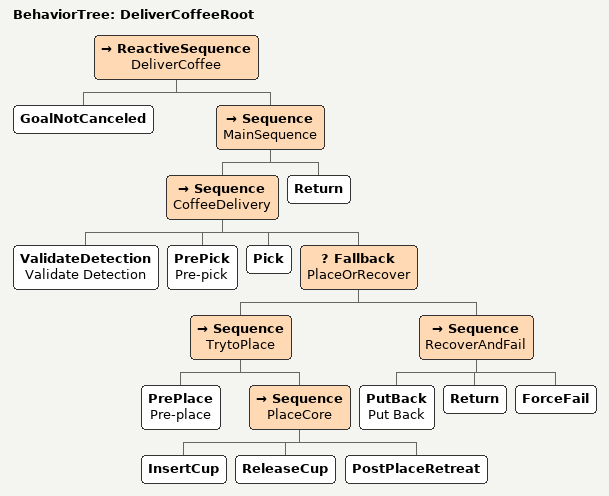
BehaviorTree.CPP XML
<?xml version="1.0" encoding="UTF-8"?>
<root BTCPP_format="4" main_tree_to_execute="DeliverCoffeeRoot">
  <BehaviorTree ID="DeliverCoffeeRoot">
    <ReactiveSequence name="DeliverCoffee">
      <GoalNotCanceled/>
      <Sequence name="MainSequence">
        <Sequence name="CoffeeDelivery">
          <ValidateDetection name="Validate Detection"/>
          <PrePick name="Pre-pick"/>
          <Pick/>
          <Fallback name="PlaceOrRecover">
            <Sequence name="TrytoPlace">
              <PrePlace name="Pre-place"/>
              <Sequence name="PlaceCore">
                <InsertCup/>
                <ReleaseCup/>
                <PostPlaceRetreat/>
              </Sequence>
            </Sequence>
            <Sequence name="RecoverAndFail">
              <PutBack name="Put Back"/>
              <Return/>
              <ForceFail/>
            </Sequence>
          </Fallback>
        </Sequence>
        <Return/>
      </Sequence>
    </ReactiveSequence>
  </BehaviorTree>

</root>
